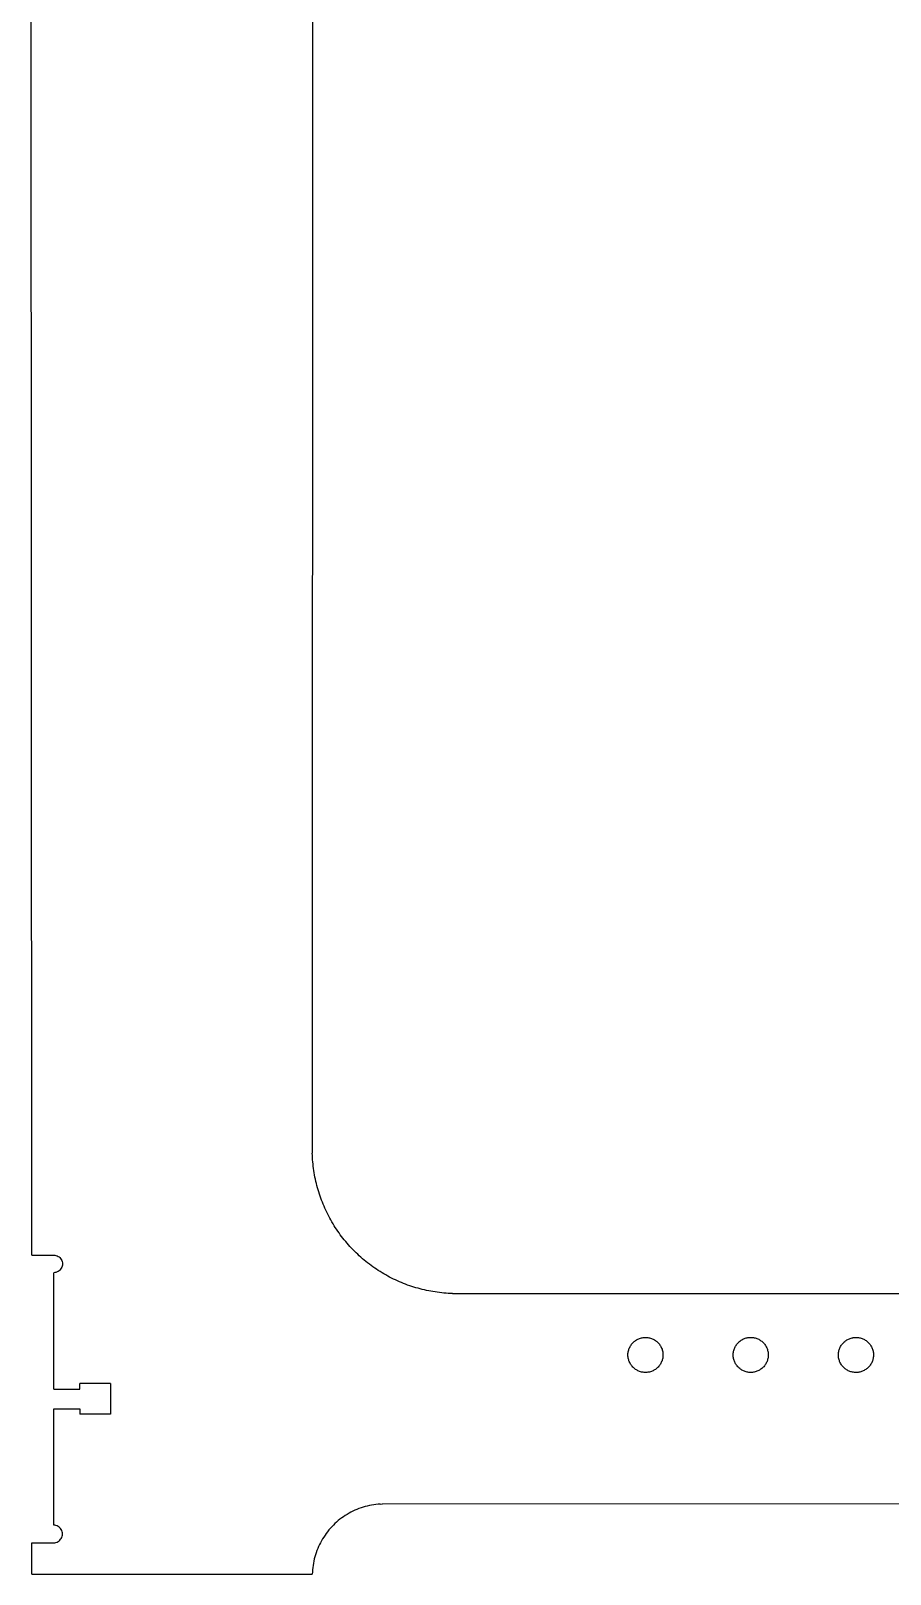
# Model space of a CAD drawing. Extents: x -89 to 89, y -45 to 45.
# Drawn here: x -89.39 to -77.14, y -44.81 to -22.81 of the extents above; entities that cross this region are included whole.
import ezdxf

# ---------------------------------------------------------------- set-up
doc = ezdxf.new("R2010")
doc.units = 0
doc.header["$MEASUREMENT"] = 0
doc.layers.get('0').update_dxf_attribs({"linetype": 'CONTINUOUS'})

msp = doc.modelspace()

# ---------------------------------------------------------------- linework, layer by layer
for p, q in [((-85.373, -6.81), (-85.375, -38.81)), ((-89.374, -40.263), (-89.387, -8.608)), ((-85.374, -38.841), (-85.375, -38.81)), ((-85.373, -38.872), (-85.374, -38.841)), ((-85.371, -38.904), (-85.373, -38.872)), ((-85.368, -38.935), (-85.371, -38.904)), ((-85.365, -38.966), (-85.368, -38.935)), ((-85.362, -38.997), (-85.365, -38.966)), ((-85.358, -39.028), (-85.362, -38.997)), ((-85.353, -39.058), (-85.358, -39.028)), ((-85.348, -39.089), (-85.353, -39.058)), ((-85.343, -39.12), (-85.348, -39.089)), ((-85.337, -39.151), (-85.343, -39.12)), ((-85.331, -39.181), (-85.337, -39.151)), ((-85.324, -39.212), (-85.331, -39.181)), ((-85.317, -39.242), (-85.324, -39.212)), ((-85.309, -39.272), (-85.317, -39.242)), ((-85.301, -39.302), (-85.309, -39.272)), ((-85.293, -39.332), (-85.301, -39.302)), ((-85.284, -39.362), (-85.293, -39.332)), ((-85.274, -39.392), (-85.284, -39.362)), ((-85.264, -39.421), (-85.274, -39.392)), ((-85.254, -39.451), (-85.264, -39.421)), ((-85.243, -39.48), (-85.254, -39.451)), ((-85.232, -39.509), (-85.243, -39.48)), ((-85.22, -39.538), (-85.232, -39.509)), ((-85.208, -39.567), (-85.22, -39.538)), ((-85.196, -39.595), (-85.208, -39.567)), ((-85.183, -39.624), (-85.196, -39.595)), ((-85.169, -39.652), (-85.183, -39.624)), ((-85.155, -39.68), (-85.169, -39.652)), ((-85.141, -39.707), (-85.155, -39.68)), ((-85.126, -39.735), (-85.141, -39.707)), ((-85.111, -39.762), (-85.126, -39.735)), ((-85.096, -39.789), (-85.111, -39.762)), ((-85.08, -39.816), (-85.096, -39.789)), ((-85.064, -39.843), (-85.08, -39.816)), ((-85.047, -39.869), (-85.064, -39.843)), ((-85.03, -39.895), (-85.047, -39.869)), ((-85.012, -39.921), (-85.03, -39.895)), ((-84.994, -39.946), (-85.012, -39.921)), ((-84.976, -39.972), (-84.994, -39.946)), ((-84.958, -39.997), (-84.976, -39.972)), ((-84.938, -40.021), (-84.958, -39.997)), ((-84.919, -40.046), (-84.938, -40.021)), ((-84.899, -40.07), (-84.919, -40.046)), ((-84.879, -40.094), (-84.899, -40.07)), ((-84.859, -40.117), (-84.879, -40.094)), ((-84.838, -40.14), (-84.859, -40.117)), ((-84.817, -40.163), (-84.838, -40.14)), ((-84.795, -40.186), (-84.817, -40.163)), ((-84.773, -40.208), (-84.795, -40.186)), ((-84.751, -40.23), (-84.773, -40.208)), ((-84.728, -40.251), (-84.751, -40.23)), ((-84.706, -40.273), (-84.728, -40.251)), ((-89.374, -40.263), (-89.062, -40.263)), ((-89.062, -40.263), (-89.046, -40.264)), ((-89.046, -40.264), (-89.03, -40.267)), ((-89.03, -40.267), (-89.014, -40.272)), ((-89.014, -40.272), (-88.999, -40.28)), ((-88.999, -40.28), (-88.986, -40.289)), ((-88.986, -40.289), (-88.974, -40.299)), ((-88.974, -40.476), (-88.986, -40.487)), ((-88.974, -40.299), (-88.963, -40.312)), ((-88.963, -40.464), (-88.974, -40.476)), ((-88.963, -40.312), (-88.954, -40.325)), ((-88.954, -40.45), (-88.963, -40.464)), ((-88.954, -40.325), (-88.946, -40.34)), ((-88.946, -40.436), (-88.954, -40.45)), ((-88.946, -40.34), (-88.941, -40.355)), ((-88.941, -40.42), (-88.946, -40.436)), ((-88.941, -40.355), (-88.938, -40.372)), ((-88.938, -40.404), (-88.941, -40.42)), ((-88.938, -40.372), (-88.937, -40.388)), ((-88.937, -40.388), (-88.938, -40.404)), ((-84.682, -40.293), (-84.706, -40.273)), ((-84.659, -40.314), (-84.682, -40.293)), ((-84.635, -40.334), (-84.659, -40.314)), ((-84.611, -40.354), (-84.635, -40.334)), ((-84.587, -40.373), (-84.611, -40.354)), ((-84.562, -40.392), (-84.587, -40.373)), ((-84.537, -40.411), (-84.562, -40.392)), ((-84.512, -40.429), (-84.537, -40.411)), ((-84.486, -40.447), (-84.512, -40.429)), ((-84.46, -40.465), (-84.486, -40.447)), ((-84.434, -40.482), (-84.46, -40.465)), ((-89.046, -40.512), (-89.062, -40.513)), ((-89.062, -42.172), (-89.062, -40.513)), ((-89.03, -40.509), (-89.046, -40.512)), ((-89.014, -40.503), (-89.03, -40.509)), ((-88.999, -40.496), (-89.014, -40.503)), ((-88.986, -40.487), (-88.999, -40.496)), ((-84.408, -40.498), (-84.434, -40.482)), ((-84.381, -40.515), (-84.408, -40.498)), ((-84.355, -40.531), (-84.381, -40.515)), ((-84.328, -40.546), (-84.355, -40.531)), ((-84.3, -40.561), (-84.328, -40.546)), ((-84.273, -40.576), (-84.3, -40.561)), ((-84.245, -40.59), (-84.273, -40.576)), ((-84.217, -40.604), (-84.245, -40.59)), ((-84.189, -40.617), (-84.217, -40.604)), ((-84.161, -40.63), (-84.189, -40.617)), ((-84.132, -40.643), (-84.161, -40.63)), ((-84.103, -40.655), (-84.132, -40.643)), ((-84.074, -40.667), (-84.103, -40.655)), ((-84.045, -40.678), (-84.074, -40.667)), ((-84.016, -40.689), (-84.045, -40.678)), ((-83.987, -40.699), (-84.016, -40.689)), ((-83.957, -40.709), (-83.987, -40.699)), ((-83.927, -40.719), (-83.957, -40.709)), ((-83.898, -40.728), (-83.927, -40.719)), ((-83.868, -40.736), (-83.898, -40.728)), ((-83.838, -40.744), (-83.868, -40.736)), ((-83.807, -40.752), (-83.838, -40.744)), ((-83.777, -40.759), (-83.807, -40.752)), ((-83.747, -40.766), (-83.777, -40.759)), ((-83.716, -40.772), (-83.747, -40.766)), ((-83.685, -40.778), (-83.716, -40.772)), ((-83.655, -40.783), (-83.685, -40.778)), ((-83.624, -40.788), (-83.655, -40.783)), ((-83.593, -40.793), (-83.624, -40.788)), ((-83.562, -40.797), (-83.593, -40.793)), ((-83.531, -40.8), (-83.562, -40.797)), ((-83.5, -40.803), (-83.531, -40.8)), ((-83.469, -40.806), (-83.5, -40.803)), ((-83.438, -40.808), (-83.469, -40.806)), ((-83.407, -40.809), (-83.438, -40.808)), ((-83.376, -40.81), (-83.407, -40.809)), ((-83.376, -40.81), (-65.625, -40.812)), ((-80.857, -41.59), (-80.851, -41.578)), ((-80.851, -41.578), (-80.845, -41.566)), ((-80.845, -41.566), (-80.839, -41.555)), ((-80.839, -41.555), (-80.832, -41.544)), ((-80.832, -41.544), (-80.824, -41.533)), ((-80.824, -41.533), (-80.816, -41.523)), ((-80.816, -41.523), (-80.807, -41.513)), ((-80.807, -41.513), (-80.798, -41.504)), ((-80.798, -41.504), (-80.788, -41.495)), ((-80.788, -41.495), (-80.778, -41.487)), ((-80.778, -41.487), (-80.767, -41.479)), ((-80.767, -41.479), (-80.756, -41.472)), ((-80.756, -41.472), (-80.745, -41.466)), ((-80.745, -41.466), (-80.733, -41.46)), ((-80.733, -41.46), (-80.721, -41.455)), ((-80.721, -41.455), (-80.709, -41.45)), ((-80.709, -41.45), (-80.697, -41.446)), ((-80.697, -41.446), (-80.684, -41.442)), ((-80.684, -41.442), (-80.671, -41.44)), ((-80.671, -41.44), (-80.658, -41.438)), ((-80.658, -41.438), (-80.645, -41.436)), ((-80.645, -41.436), (-80.632, -41.436)), ((-80.632, -41.436), (-80.619, -41.436)), ((-80.619, -41.436), (-80.606, -41.436)), ((-80.606, -41.436), (-80.593, -41.438)), ((-80.593, -41.438), (-80.58, -41.44)), ((-80.58, -41.44), (-80.567, -41.442)), ((-80.567, -41.442), (-80.555, -41.446)), ((-80.555, -41.446), (-80.542, -41.45)), ((-80.542, -41.45), (-80.53, -41.455)), ((-80.53, -41.455), (-80.518, -41.46)), ((-80.518, -41.46), (-80.506, -41.466)), ((-80.506, -41.466), (-80.495, -41.472)), ((-80.495, -41.472), (-80.484, -41.479)), ((-80.484, -41.479), (-80.473, -41.487)), ((-80.473, -41.487), (-80.463, -41.495)), ((-80.463, -41.495), (-80.454, -41.504)), ((-80.454, -41.504), (-80.444, -41.513)), ((-80.444, -41.513), (-80.435, -41.523)), ((-80.435, -41.523), (-80.427, -41.533)), ((-80.427, -41.533), (-80.42, -41.544)), ((-80.42, -41.544), (-80.412, -41.555)), ((-80.412, -41.555), (-80.406, -41.566)), ((-80.406, -41.566), (-80.4, -41.578)), ((-80.4, -41.578), (-80.395, -41.59)), ((-79.354, -41.584), (-79.348, -41.572)), ((-79.348, -41.572), (-79.342, -41.561)), ((-79.342, -41.561), (-79.335, -41.549)), ((-79.335, -41.549), (-79.328, -41.539)), ((-79.328, -41.539), (-79.32, -41.528)), ((-79.32, -41.528), (-79.311, -41.518)), ((-79.311, -41.518), (-79.302, -41.509)), ((-79.302, -41.509), (-79.293, -41.5)), ((-79.293, -41.5), (-79.283, -41.491)), ((-79.283, -41.491), (-79.273, -41.483)), ((-79.273, -41.483), (-79.262, -41.476)), ((-79.262, -41.476), (-79.251, -41.469)), ((-79.251, -41.469), (-79.239, -41.463)), ((-79.239, -41.463), (-79.227, -41.457)), ((-79.227, -41.457), (-79.215, -41.452)), ((-79.215, -41.452), (-79.203, -41.448)), ((-79.203, -41.448), (-79.19, -41.444)), ((-79.19, -41.444), (-79.178, -41.441)), ((-79.178, -41.441), (-79.165, -41.439)), ((-79.165, -41.439), (-79.152, -41.437)), ((-79.152, -41.437), (-79.141, -41.436)), ((-79.141, -41.436), (-79.139, -41.436)), ((-79.139, -41.436), (-79.126, -41.436)), ((-79.126, -41.436), (-79.113, -41.436)), ((-79.113, -41.436), (-79.099, -41.437)), ((-79.099, -41.437), (-79.086, -41.439)), ((-79.086, -41.439), (-79.074, -41.441)), ((-79.074, -41.441), (-79.061, -41.444)), ((-79.061, -41.444), (-79.048, -41.448)), ((-79.048, -41.448), (-79.036, -41.452)), ((-79.036, -41.452), (-79.024, -41.457)), ((-79.024, -41.457), (-79.012, -41.463)), ((-79.012, -41.463), (-79.001, -41.469)), ((-79.001, -41.469), (-78.989, -41.476)), ((-78.989, -41.476), (-78.979, -41.483)), ((-78.979, -41.483), (-78.968, -41.491)), ((-78.968, -41.491), (-78.958, -41.5)), ((-78.958, -41.5), (-78.949, -41.509)), ((-78.949, -41.509), (-78.94, -41.518)), ((-78.94, -41.518), (-78.931, -41.528)), ((-78.931, -41.528), (-78.923, -41.539)), ((-78.923, -41.539), (-78.916, -41.549)), ((-78.916, -41.549), (-78.909, -41.561)), ((-78.909, -41.561), (-78.903, -41.572)), ((-78.903, -41.572), (-78.897, -41.584)), ((-77.855, -41.587), (-77.85, -41.575)), ((-77.85, -41.575), (-77.844, -41.564)), ((-77.844, -41.564), (-77.837, -41.553)), ((-77.837, -41.553), (-77.83, -41.542)), ((-77.83, -41.542), (-77.822, -41.531)), ((-77.822, -41.531), (-77.814, -41.521)), ((-77.814, -41.521), (-77.805, -41.511)), ((-77.805, -41.511), (-77.796, -41.502)), ((-77.796, -41.502), (-77.786, -41.494)), ((-77.786, -41.494), (-77.775, -41.486)), ((-77.775, -41.486), (-77.765, -41.478)), ((-77.765, -41.478), (-77.754, -41.471)), ((-77.754, -41.471), (-77.742, -41.465)), ((-77.742, -41.465), (-77.731, -41.459)), ((-77.731, -41.459), (-77.719, -41.454)), ((-77.719, -41.454), (-77.706, -41.449)), ((-77.706, -41.449), (-77.694, -41.445)), ((-77.694, -41.445), (-77.681, -41.442)), ((-77.681, -41.442), (-77.67, -41.44)), ((-77.67, -41.44), (-77.668, -41.439)), ((-77.668, -41.439), (-77.655, -41.437)), ((-77.655, -41.437), (-77.642, -41.436)), ((-77.642, -41.436), (-77.629, -41.436)), ((-77.629, -41.436), (-77.616, -41.436)), ((-77.616, -41.436), (-77.603, -41.437)), ((-77.603, -41.437), (-77.59, -41.438)), ((-77.59, -41.438), (-77.577, -41.44)), ((-77.577, -41.44), (-77.564, -41.443)), ((-77.564, -41.443), (-77.552, -41.447)), ((-77.552, -41.447), (-77.539, -41.451)), ((-77.539, -41.451), (-77.527, -41.456)), ((-77.527, -41.456), (-77.515, -41.461)), ((-77.515, -41.461), (-77.504, -41.467)), ((-77.504, -41.467), (-77.492, -41.474)), ((-77.492, -41.474), (-77.482, -41.481)), ((-77.482, -41.481), (-77.471, -41.489)), ((-77.471, -41.489), (-77.461, -41.498)), ((-77.461, -41.498), (-77.451, -41.506)), ((-77.451, -41.506), (-77.442, -41.516)), ((-77.442, -41.516), (-77.434, -41.526)), ((-77.434, -41.526), (-77.425, -41.536)), ((-77.425, -41.536), (-77.418, -41.547)), ((-77.418, -41.547), (-77.411, -41.558)), ((-77.411, -41.558), (-77.405, -41.569)), ((-77.405, -41.569), (-77.399, -41.581)), ((-80.876, -41.679), (-80.875, -41.666)), ((-80.876, -41.692), (-80.876, -41.679)), ((-80.875, -41.705), (-80.876, -41.692)), ((-80.875, -41.666), (-80.873, -41.653)), ((-80.873, -41.718), (-80.875, -41.705)), ((-80.873, -41.653), (-80.871, -41.64)), ((-80.871, -41.731), (-80.873, -41.718)), ((-80.871, -41.64), (-80.869, -41.627)), ((-80.869, -41.744), (-80.871, -41.731)), ((-80.869, -41.627), (-80.865, -41.614)), ((-80.865, -41.756), (-80.869, -41.744)), ((-80.865, -41.614), (-80.861, -41.602)), ((-80.861, -41.769), (-80.865, -41.756)), ((-80.861, -41.602), (-80.857, -41.59)), ((-80.857, -41.781), (-80.861, -41.769)), ((-80.851, -41.793), (-80.857, -41.781)), ((-80.845, -41.805), (-80.851, -41.793)), ((-80.4, -41.793), (-80.406, -41.805)), ((-80.395, -41.781), (-80.4, -41.793)), ((-80.395, -41.59), (-80.39, -41.602)), ((-80.39, -41.769), (-80.395, -41.781)), ((-80.39, -41.602), (-80.386, -41.615)), ((-80.386, -41.757), (-80.39, -41.769)), ((-80.386, -41.615), (-80.383, -41.627)), ((-80.383, -41.744), (-80.386, -41.757)), ((-80.383, -41.627), (-80.38, -41.64)), ((-80.38, -41.731), (-80.383, -41.744)), ((-80.38, -41.64), (-80.378, -41.653)), ((-80.378, -41.718), (-80.38, -41.731)), ((-80.378, -41.653), (-80.376, -41.666)), ((-80.376, -41.705), (-80.378, -41.718)), ((-80.376, -41.666), (-80.376, -41.679)), ((-80.376, -41.679), (-80.376, -41.692)), ((-80.376, -41.692), (-80.376, -41.705)), ((-79.376, -41.686), (-79.375, -41.673)), ((-79.375, -41.699), (-79.376, -41.686)), ((-79.375, -41.673), (-79.374, -41.659)), ((-79.374, -41.712), (-79.375, -41.699)), ((-79.374, -41.659), (-79.373, -41.646)), ((-79.373, -41.725), (-79.374, -41.712)), ((-79.373, -41.646), (-79.37, -41.634)), ((-79.37, -41.738), (-79.373, -41.725)), ((-79.37, -41.634), (-79.367, -41.621)), ((-79.367, -41.75), (-79.37, -41.738)), ((-79.367, -41.621), (-79.363, -41.608)), ((-79.363, -41.763), (-79.367, -41.75)), ((-79.363, -41.608), (-79.359, -41.596)), ((-79.359, -41.775), (-79.363, -41.763)), ((-79.359, -41.596), (-79.354, -41.584)), ((-79.354, -41.787), (-79.359, -41.775)), ((-79.348, -41.799), (-79.354, -41.787)), ((-78.897, -41.787), (-78.903, -41.799)), ((-78.897, -41.584), (-78.892, -41.596)), ((-78.892, -41.775), (-78.897, -41.787)), ((-78.892, -41.596), (-78.888, -41.608)), ((-78.888, -41.763), (-78.892, -41.775)), ((-78.888, -41.608), (-78.884, -41.621)), ((-78.884, -41.75), (-78.888, -41.763)), ((-78.884, -41.621), (-78.881, -41.634)), ((-78.881, -41.738), (-78.884, -41.75)), ((-78.881, -41.634), (-78.879, -41.646)), ((-78.879, -41.725), (-78.881, -41.738)), ((-78.879, -41.646), (-78.877, -41.659)), ((-78.877, -41.712), (-78.879, -41.725)), ((-78.877, -41.659), (-78.876, -41.673)), ((-78.876, -41.699), (-78.877, -41.712)), ((-78.876, -41.673), (-78.876, -41.686)), ((-78.876, -41.686), (-78.876, -41.699)), ((-77.876, -41.689), (-77.875, -41.676)), ((-77.875, -41.702), (-77.876, -41.689)), ((-77.875, -41.663), (-77.873, -41.65)), ((-77.875, -41.676), (-77.875, -41.663)), ((-77.874, -41.715), (-77.875, -41.702)), ((-77.872, -41.728), (-77.874, -41.715)), ((-77.873, -41.65), (-77.871, -41.637)), ((-77.869, -41.741), (-77.872, -41.728)), ((-77.871, -41.637), (-77.868, -41.624)), ((-77.866, -41.754), (-77.869, -41.741)), ((-77.868, -41.624), (-77.864, -41.612)), ((-77.862, -41.766), (-77.866, -41.754)), ((-77.864, -41.612), (-77.86, -41.599)), ((-77.858, -41.779), (-77.862, -41.766)), ((-77.86, -41.599), (-77.855, -41.587)), ((-77.853, -41.791), (-77.858, -41.779)), ((-77.847, -41.802), (-77.853, -41.791)), ((-77.401, -41.796), (-77.407, -41.808)), ((-77.396, -41.784), (-77.401, -41.796)), ((-77.399, -41.581), (-77.394, -41.593)), ((-77.391, -41.772), (-77.396, -41.784)), ((-77.394, -41.593), (-77.389, -41.605)), ((-77.387, -41.76), (-77.391, -41.772)), ((-77.389, -41.605), (-77.385, -41.618)), ((-77.383, -41.747), (-77.387, -41.76)), ((-77.385, -41.618), (-77.382, -41.63)), ((-77.38, -41.734), (-77.383, -41.747)), ((-77.382, -41.63), (-77.379, -41.643)), ((-77.378, -41.721), (-77.38, -41.734)), ((-77.379, -41.643), (-77.377, -41.656)), ((-77.377, -41.708), (-77.378, -41.721)), ((-77.377, -41.656), (-77.376, -41.669)), ((-77.376, -41.695), (-77.377, -41.708)), ((-77.376, -41.669), (-77.376, -41.682)), ((-77.376, -41.682), (-77.376, -41.695)), ((-80.839, -41.816), (-80.845, -41.805)), ((-80.832, -41.827), (-80.839, -41.816)), ((-80.824, -41.838), (-80.832, -41.827)), ((-80.816, -41.848), (-80.824, -41.838)), ((-80.807, -41.858), (-80.816, -41.848)), ((-80.798, -41.867), (-80.807, -41.858)), ((-80.788, -41.876), (-80.798, -41.867)), ((-80.778, -41.884), (-80.788, -41.876)), ((-80.767, -41.892), (-80.778, -41.884)), ((-80.756, -41.899), (-80.767, -41.892)), ((-80.745, -41.905), (-80.756, -41.899)), ((-80.733, -41.911), (-80.745, -41.905)), ((-80.721, -41.916), (-80.733, -41.911)), ((-80.709, -41.921), (-80.721, -41.916)), ((-80.697, -41.925), (-80.709, -41.921)), ((-80.684, -41.929), (-80.697, -41.925)), ((-80.671, -41.931), (-80.684, -41.929)), ((-80.658, -41.933), (-80.671, -41.931)), ((-80.645, -41.935), (-80.658, -41.933)), ((-80.632, -41.935), (-80.645, -41.935)), ((-80.619, -41.935), (-80.632, -41.935)), ((-80.606, -41.935), (-80.619, -41.935)), ((-80.593, -41.933), (-80.606, -41.935)), ((-80.58, -41.931), (-80.593, -41.933)), ((-80.567, -41.929), (-80.58, -41.931)), ((-80.555, -41.925), (-80.567, -41.929)), ((-80.542, -41.921), (-80.555, -41.925)), ((-80.53, -41.916), (-80.542, -41.921)), ((-80.518, -41.911), (-80.53, -41.916)), ((-80.506, -41.905), (-80.518, -41.911)), ((-80.495, -41.899), (-80.506, -41.905)), ((-80.484, -41.892), (-80.495, -41.899)), ((-80.473, -41.884), (-80.484, -41.892)), ((-80.463, -41.876), (-80.473, -41.884)), ((-80.454, -41.867), (-80.463, -41.876)), ((-80.444, -41.858), (-80.454, -41.867)), ((-80.436, -41.848), (-80.444, -41.858)), ((-80.427, -41.838), (-80.436, -41.848)), ((-80.42, -41.827), (-80.427, -41.838)), ((-80.412, -41.816), (-80.42, -41.827)), ((-80.406, -41.805), (-80.412, -41.816)), ((-79.342, -41.811), (-79.348, -41.799)), ((-79.335, -41.822), (-79.342, -41.811)), ((-79.328, -41.833), (-79.335, -41.822)), ((-79.32, -41.843), (-79.328, -41.833)), ((-79.311, -41.853), (-79.32, -41.843)), ((-79.302, -41.862), (-79.311, -41.853)), ((-79.293, -41.871), (-79.302, -41.862)), ((-79.283, -41.88), (-79.293, -41.871)), ((-79.273, -41.888), (-79.283, -41.88)), ((-79.262, -41.895), (-79.273, -41.888)), ((-79.251, -41.902), (-79.262, -41.895)), ((-79.239, -41.908), (-79.251, -41.902)), ((-79.227, -41.914), (-79.239, -41.908)), ((-79.215, -41.919), (-79.227, -41.914)), ((-79.203, -41.923), (-79.215, -41.919)), ((-79.19, -41.927), (-79.203, -41.923)), ((-79.178, -41.93), (-79.19, -41.927)), ((-79.165, -41.933), (-79.178, -41.93)), ((-79.152, -41.934), (-79.165, -41.933)), ((-79.139, -41.935), (-79.152, -41.934)), ((-79.126, -41.936), (-79.139, -41.935)), ((-79.113, -41.935), (-79.126, -41.936)), ((-79.099, -41.934), (-79.113, -41.935)), ((-79.086, -41.933), (-79.099, -41.934)), ((-79.074, -41.93), (-79.086, -41.933)), ((-79.061, -41.927), (-79.074, -41.93)), ((-79.048, -41.923), (-79.061, -41.927)), ((-79.036, -41.919), (-79.048, -41.923)), ((-79.024, -41.914), (-79.036, -41.919)), ((-79.012, -41.908), (-79.024, -41.914)), ((-79.001, -41.902), (-79.012, -41.908)), ((-78.989, -41.895), (-79.001, -41.902)), ((-78.979, -41.888), (-78.989, -41.895)), ((-78.968, -41.88), (-78.979, -41.888)), ((-78.958, -41.871), (-78.968, -41.88)), ((-78.949, -41.862), (-78.958, -41.871)), ((-78.94, -41.853), (-78.949, -41.862)), ((-78.931, -41.843), (-78.94, -41.853)), ((-78.923, -41.833), (-78.931, -41.843)), ((-78.916, -41.822), (-78.923, -41.833)), ((-78.909, -41.811), (-78.916, -41.822)), ((-78.903, -41.799), (-78.909, -41.811)), ((-77.84, -41.814), (-77.847, -41.802)), ((-77.833, -41.825), (-77.84, -41.814)), ((-77.826, -41.836), (-77.833, -41.825)), ((-77.818, -41.846), (-77.826, -41.836)), ((-77.809, -41.856), (-77.818, -41.846)), ((-77.8, -41.865), (-77.809, -41.856)), ((-77.79, -41.874), (-77.8, -41.865)), ((-77.78, -41.882), (-77.79, -41.874)), ((-77.77, -41.89), (-77.78, -41.882)), ((-77.759, -41.897), (-77.77, -41.89)), ((-77.747, -41.904), (-77.759, -41.897)), ((-77.736, -41.91), (-77.747, -41.904)), ((-77.724, -41.916), (-77.736, -41.91)), ((-77.712, -41.92), (-77.724, -41.916)), ((-77.699, -41.925), (-77.712, -41.92)), ((-77.687, -41.928), (-77.699, -41.925)), ((-77.674, -41.931), (-77.687, -41.928)), ((-77.661, -41.933), (-77.674, -41.931)), ((-77.648, -41.935), (-77.661, -41.933)), ((-77.635, -41.936), (-77.648, -41.935)), ((-77.622, -41.936), (-77.635, -41.936)), ((-77.609, -41.935), (-77.622, -41.936)), ((-77.596, -41.934), (-77.609, -41.935)), ((-77.583, -41.932), (-77.596, -41.934)), ((-77.57, -41.929), (-77.583, -41.932)), ((-77.557, -41.926), (-77.57, -41.929)), ((-77.545, -41.922), (-77.557, -41.926)), ((-77.533, -41.918), (-77.545, -41.922)), ((-77.521, -41.913), (-77.533, -41.918)), ((-77.509, -41.907), (-77.521, -41.913)), ((-77.498, -41.9), (-77.509, -41.907)), ((-77.486, -41.893), (-77.498, -41.9)), ((-77.476, -41.886), (-77.486, -41.893)), ((-77.466, -41.878), (-77.476, -41.886)), ((-77.456, -41.869), (-77.466, -41.878)), ((-77.446, -41.86), (-77.456, -41.869)), ((-77.437, -41.85), (-77.446, -41.86)), ((-77.429, -41.84), (-77.437, -41.85)), ((-77.421, -41.83), (-77.429, -41.84)), ((-77.414, -41.819), (-77.421, -41.83)), ((-77.407, -41.808), (-77.414, -41.819)), ((-89.062, -42.172), (-88.687, -42.172)), ((-88.687, -42.172), (-88.687, -42.091)), ((-88.25, -42.091), (-88.687, -42.091)), ((-88.25, -42.091), (-88.25, -42.529)), ((-89.062, -42.453), (-88.687, -42.453)), ((-89.062, -44.113), (-89.062, -42.453)), ((-88.687, -42.453), (-88.687, -42.529)), ((-88.25, -42.529), (-88.687, -42.529)), ((-84.931, -43.992), (-84.956, -44.01)), ((-84.905, -43.974), (-84.931, -43.992)), ((-84.879, -43.958), (-84.905, -43.974)), ((-84.852, -43.942), (-84.879, -43.958)), ((-84.824, -43.927), (-84.852, -43.942)), ((-84.797, -43.913), (-84.824, -43.927)), ((-84.768, -43.9), (-84.797, -43.913)), ((-84.74, -43.888), (-84.768, -43.9)), ((-84.711, -43.876), (-84.74, -43.888)), ((-84.681, -43.866), (-84.711, -43.876)), ((-84.652, -43.856), (-84.681, -43.866)), ((-84.622, -43.847), (-84.652, -43.856)), ((-84.592, -43.839), (-84.622, -43.847)), ((-84.561, -43.832), (-84.592, -43.839)), ((-84.531, -43.826), (-84.561, -43.832)), ((-84.5, -43.821), (-84.531, -43.826)), ((-84.469, -43.817), (-84.5, -43.821)), ((-84.438, -43.814), (-84.469, -43.817)), ((-84.407, -43.812), (-84.438, -43.814)), ((-84.407, -43.812), (-84.376, -43.81)), ((-69.377, -43.811), (-84.376, -43.81)), ((-89.046, -44.114), (-89.062, -44.113)), ((-89.03, -44.117), (-89.046, -44.114)), ((-89.014, -44.122), (-89.03, -44.117)), ((-89, -44.13), (-89.014, -44.122)), ((-88.986, -44.139), (-89, -44.13)), ((-88.974, -44.149), (-88.986, -44.139)), ((-88.963, -44.162), (-88.974, -44.149)), ((-88.954, -44.175), (-88.963, -44.162)), ((-88.947, -44.19), (-88.954, -44.175)), ((-88.941, -44.205), (-88.947, -44.19)), ((-88.938, -44.222), (-88.941, -44.205)), ((-85.157, -44.205), (-85.176, -44.229)), ((-85.138, -44.18), (-85.157, -44.205)), ((-85.117, -44.157), (-85.138, -44.18)), ((-85.096, -44.134), (-85.117, -44.157)), ((-85.075, -44.111), (-85.096, -44.134)), ((-85.052, -44.09), (-85.075, -44.111)), ((-85.029, -44.069), (-85.052, -44.09)), ((-85.006, -44.048), (-85.029, -44.069)), ((-84.981, -44.029), (-85.006, -44.048)), ((-84.956, -44.01), (-84.981, -44.029)), ((-89.375, -44.81), (-89.375, -44.363)), ((-89.375, -44.363), (-89.062, -44.363)), ((-89.062, -44.363), (-89.046, -44.362)), ((-89.046, -44.362), (-89.03, -44.359)), ((-89.03, -44.359), (-89.014, -44.353)), ((-89.014, -44.353), (-89, -44.346)), ((-89, -44.346), (-88.986, -44.337)), ((-88.986, -44.337), (-88.974, -44.326)), ((-88.974, -44.326), (-88.963, -44.314)), ((-88.963, -44.314), (-88.954, -44.3)), ((-88.954, -44.3), (-88.947, -44.286)), ((-88.947, -44.286), (-88.941, -44.27)), ((-88.941, -44.27), (-88.938, -44.254)), ((-88.937, -44.238), (-88.938, -44.222)), ((-88.938, -44.254), (-88.937, -44.238)), ((-85.286, -44.418), (-85.298, -44.446)), ((-85.273, -44.389), (-85.286, -44.418)), ((-85.259, -44.362), (-85.273, -44.389)), ((-85.244, -44.334), (-85.259, -44.362)), ((-85.228, -44.307), (-85.244, -44.334)), ((-85.211, -44.281), (-85.228, -44.307)), ((-85.194, -44.255), (-85.211, -44.281)), ((-85.176, -44.229), (-85.194, -44.255)), ((-85.36, -44.655), (-85.365, -44.686)), ((-85.354, -44.625), (-85.36, -44.655)), ((-85.347, -44.594), (-85.354, -44.625)), ((-85.339, -44.564), (-85.347, -44.594)), ((-85.33, -44.534), (-85.339, -44.564)), ((-85.32, -44.505), (-85.33, -44.534)), ((-85.31, -44.475), (-85.32, -44.505)), ((-85.298, -44.446), (-85.31, -44.475)), ((-89.375, -44.81), (-85.376, -44.81)), ((-85.374, -44.779), (-85.376, -44.81)), ((-85.372, -44.748), (-85.374, -44.779)), ((-85.369, -44.717), (-85.372, -44.748)), ((-85.365, -44.686), (-85.369, -44.717))]:
    msp.add_line(p, q)

doc.saveas('drawing.dxf')
